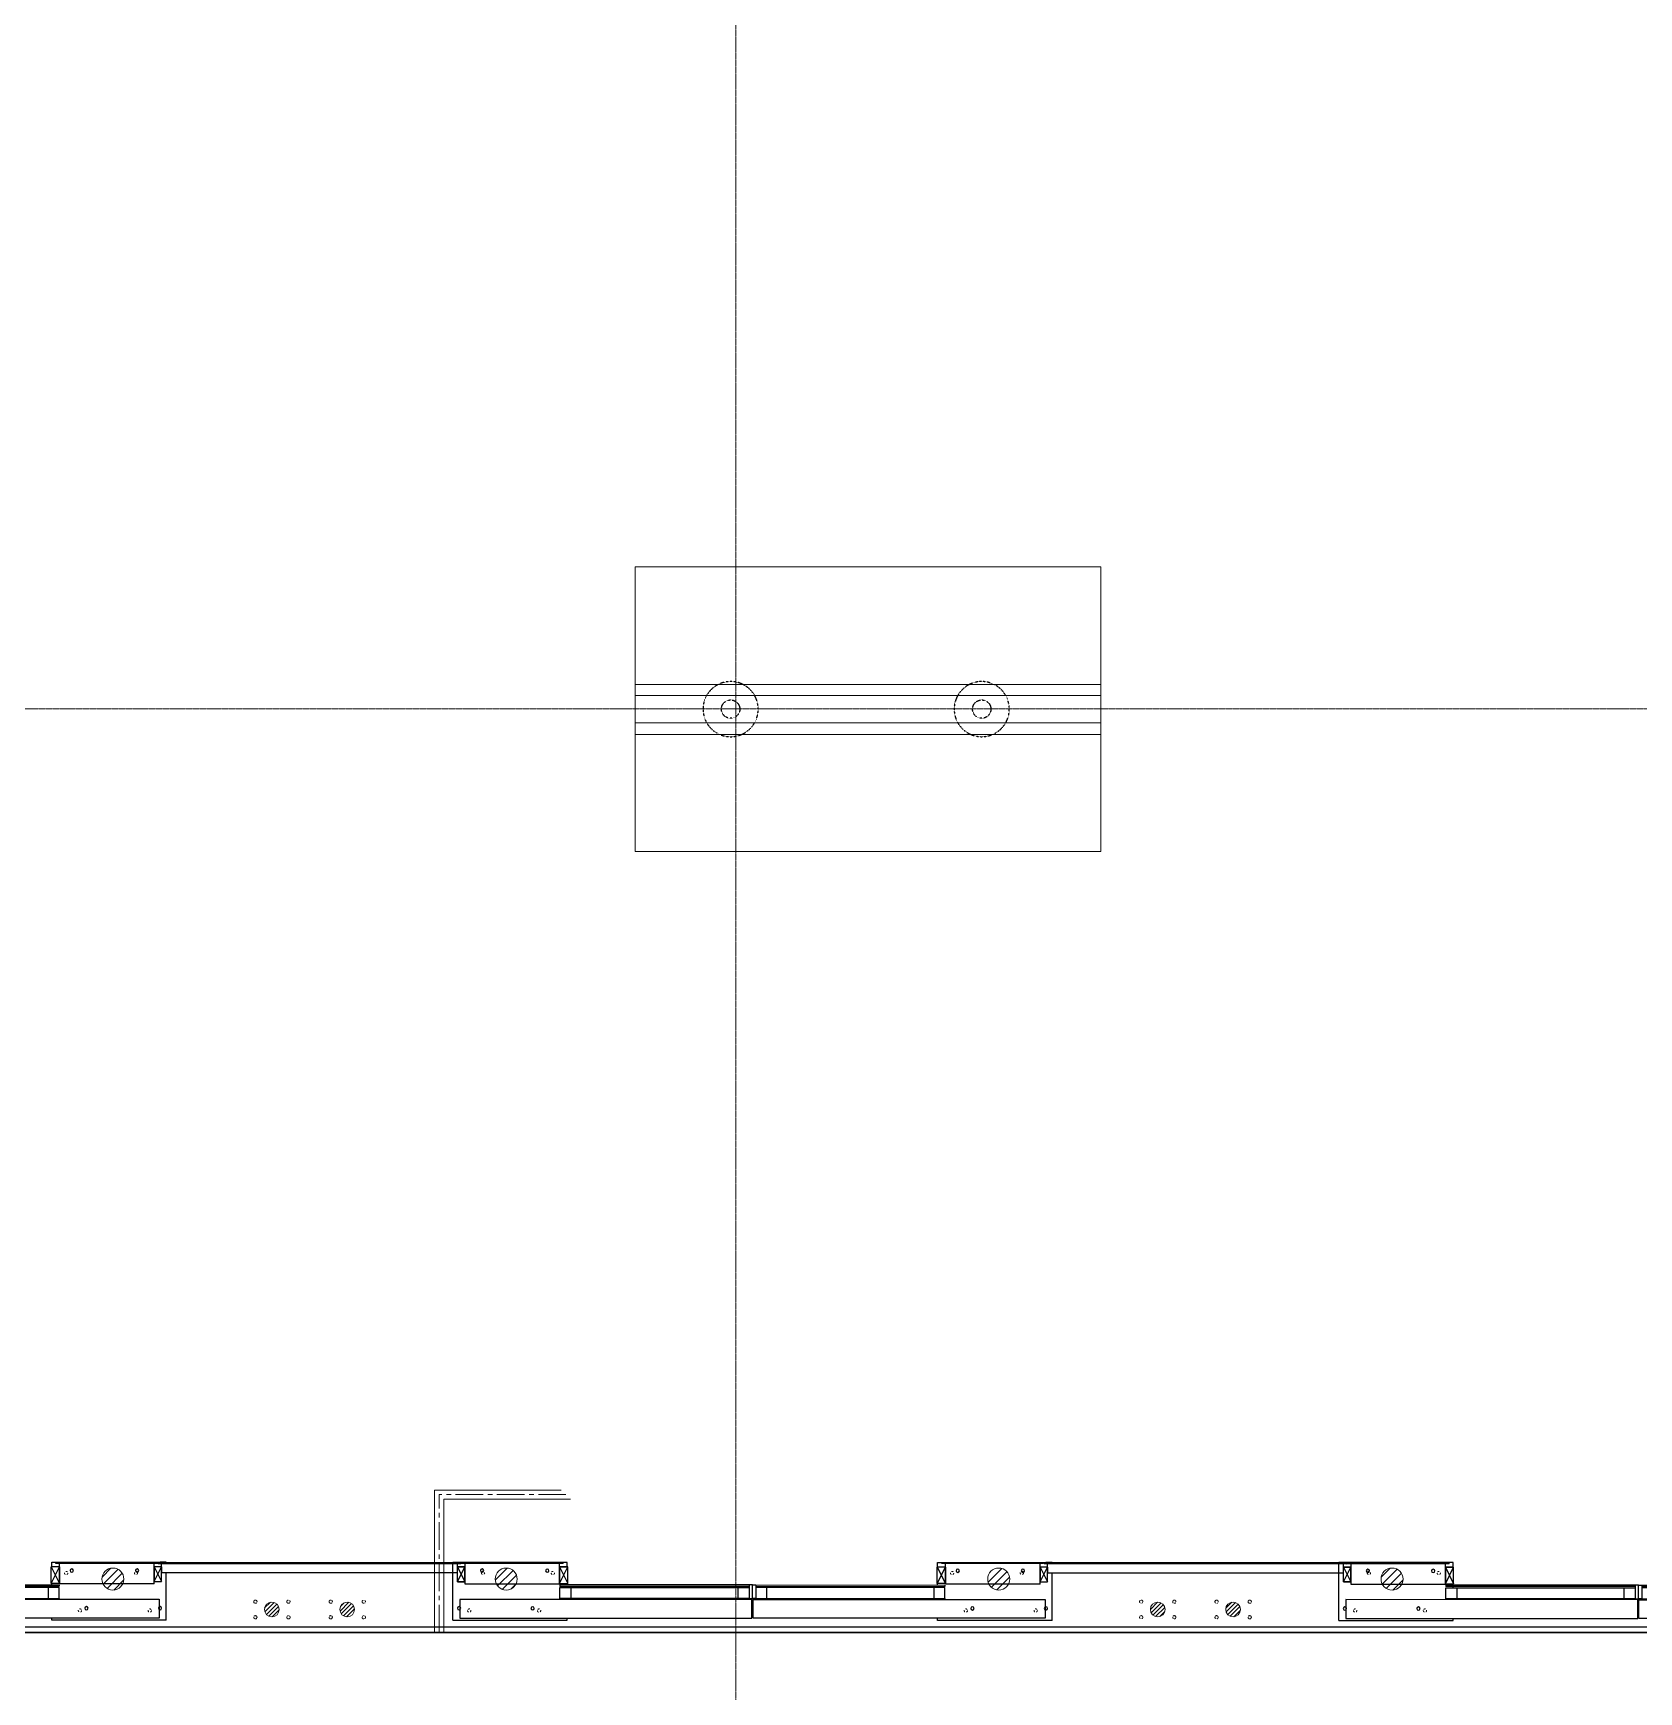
# Model space of a CAD drawing. Header units: millimetres. Extents: x -200069 to 184689, y -19972 to 101699.
# Drawn here: x 3676 to 12412, y -5348 to 3678 of the extents above; entities that cross this region are included whole.
import ezdxf

# ---------------------------------------------------------------- set-up
doc = ezdxf.new("R2010")
doc.units = ezdxf.units.MM
for name, pattern in [('CENTER', [50.8, 31.75, -6.35, 6.35, -6.35]), ('CENTER2', [1.125, 0.75, -0.125, 0.125, -0.125]), ('HIDDEN', [0.2, 0.1, -0.1]), ('X-45-STST-GRID$0$Grid Line', [9.5, 5, -1.5, 1.5, -1.5]), ('X-45-STST-PL-PF$0$Dash', [4, 2, -2])]:
    doc.linetypes.add(name, pattern=pattern)
doc.layers.get('Defpoints').update_dxf_attribs({"color": 6})
for name, color, linetype in [('AHM2_MODULE', 2, 'Continuous'), ('AHM_ANCRAGE', 7, 'Continuous'), ('AHM_MODULE', 7, 'Continuous'), ('AHM_VUE_PRINC', 7, 'Continuous'), ('ARC EDGE', 4, 'Continuous'), ('EIM', 5, 'Continuous'), ('RC EDGE', 2, 'Continuous'), ('X-45-STST-PL-PF$0$ARC_LIGHTING OVER HEAD', 8, 'Continuous')]:
    doc.layers.add(name, color=color, linetype=linetype)
for name, color, linetype, lineweight in [('PSD Anchor Hole', 7, 'Continuous', 15), ('PSD Exp.JT', 1, 'Continuous', 5), ('PSD ODS Pene Hole', 5, 'Continuous', 15), ('PSD Pene Hole', 9, 'Continuous', 15), ('X-45-STST-GRID$0$ARC_AXIS_LINE', 240, 'CENTER', 13), ('X-45-STST-PL-PF$0$ARC_FLOOR', 2, 'Continuous', 5), ('X-45-STST-PL-PF$0$ARC_FURNITURE', 152, 'Continuous', 9)]:
    doc.layers.add(name, color=color, linetype=linetype, lineweight=lineweight)

# ---------------------------------------------------------------- blocks, each defined once
blk = doc.blocks.new('X-45-STST-PL-PF$0$STREETLIGHT & BENCHES')
at = {"layer": 'X-45-STST-PL-PF$0$ARC_FURNITURE', "ltscale": 0.5}
for p, q in [((775, 1171.6), (-775, 1171.6)), ((-775, 1171.6), (-775, -1362.3)), ((-138.9, -1362.3), (-138.9, 1171.6)), ((-75, 1171.6), (-75, -992)), ((-75, 1171.6), (-75, -1362.3)), ((75, -992), (75, 1171.6)), ((75, -1362.3), (75, 1171.6)), ((134, 1171.6), (134, -1362.3)), ((775, 1171.6), (775, -1362.3)), ((-775, -1362.3), (775, -1362.3))]:
    blk.add_line(p, q, dxfattribs=at)
at = {"layer": 'X-45-STST-PL-PF$0$ARC_LIGHTING OVER HEAD', "linetype": 'X-45-STST-PL-PF$0$Dash', "ltscale": 0.5}
for centre in [(0, 652.3), (0, -713.9)]:
    blk.add_circle(centre, 50, dxfattribs=at)
for centre, start, end in [((0, 652.3), 150, 330), ((0, 652.3), 150, 330), ((0, 652.3), 330, 150), ((0, 652.3), 330, 150), ((0, -713.9), 30, 210), ((0, -713.9), 30, 210), ((0, -713.9), 210, 30), ((0, -713.9), 210, 30)]:
    blk.add_arc(centre, 150, start, end, dxfattribs=at)
blk = doc.blocks.new('PSD FDP hole1')
at = {"layer": 'PSD Pene Hole'}
h = blk.add_hatch(dxfattribs=at)
h.set_pattern_fill('ANSI31', color=8, scale=10)
h.set_pattern_definition([(45, (-2990203.302, -2087212.618), (-22.4506403, 22.4506403), [])])
h.paths.add_polyline_path([(-5.5, 13.7, -1), (-125.5, 13.7, -1)])
at = {"layer": 'PSD Pene Hole', "color": 240}
blk.add_circle((-65.5, 13.7), 60, dxfattribs=at)
blk = doc.blocks.new('PSD FDP AB1')
at = {"layer": 'PSD Anchor Hole', "linetype": 'HIDDEN', "ltscale": 100}
for centre in [(-3.3, 0), (376.7, 0), (71.7, -205), (451.7, -204.3)]:
    blk.add_circle(centre, 9, dxfattribs=at)
blk = doc.blocks.new('PSD ODS AB1')
at = {"layer": 'PSD Anchor Hole', "linetype": 'HIDDEN', "ltscale": 10}
for centre in [(0, 85), (180, 85), (0, 0), (180, 0)]:
    blk.add_circle(centre, 9, dxfattribs=at)
blk = doc.blocks.new('PSD ODS hole1')
at = {"layer": 'PSD ODS Pene Hole'}
h = blk.add_hatch(dxfattribs=at)
h.set_pattern_fill('ANSI31', color=8, scale=5)
h.set_pattern_definition([(45, (-2988796.991, -2149653.738), (-11.22532015, 11.22532015), [])])
h.paths.add_polyline_path([(-40, 0, -1), (40, 0, -1)])
at = {"layer": 'PSD ODS Pene Hole', "color": 240}
blk.add_circle((0, 0), 40, dxfattribs=at)
blk = doc.blocks.new('platform nosing')
at = {"layer": 'ARC EDGE', "color": 4, "flags": 128}
blk.add_lwpolyline([(0, -5025), (135000, -5025)], dxfattribs=at)
at = {"layer": 'PSD Exp.JT', "color": 1}
for p, q in [((73360, -5025), (73360, -4250)), ((74050, -4250), (73360, -4250)), ((74100, -4300), (73410, -4300)), ((73410, -5025), (73410, -4300))]:
    blk.add_line(p, q, dxfattribs=at)
at = {"layer": 'PSD Exp.JT', "color": 1, "linetype": 'CENTER2', "ltscale": 200}
for p in [(74075, -4275), (73385, -5025)]:
    blk.add_line(p, (73385, -4275), dxfattribs=at)
at = {"layer": 'RC EDGE', "color": 2, "flags": 128}
blk.add_lwpolyline([(-1250, -4995), (135000, -4995)], dxfattribs=at)
at = {"layer": 'PSD Anchor Hole', "color": 1, "rotation": 179.9999999999999}
for p in [(71807.7, -4906), (76627.7, -4906)]:
    blk.add_blockref('PSD FDP AB1', p, dxfattribs=at)
at = {"layer": 'PSD Anchor Hole', "color": 1, "xscale": -1, "rotation": 180}
for p in [(73552.3, -4906), (78372.3, -4906)]:
    blk.add_blockref('PSD FDP AB1', p, dxfattribs=at)
at = {"layer": 'PSD Anchor Hole', "color": 1}
for p in [(72385.3, -4942.6), (72795.3, -4942.6), (77205.3, -4942.6), (77615.3, -4942.6)]:
    blk.add_blockref('PSD ODS AB1', p, dxfattribs=at)
at = {"layer": 'PSD ODS Pene Hole', "color": 1}
for p in [(72475, -4900), (72885, -4900), (77295, -4900), (77705, -4900)]:
    blk.add_blockref('PSD ODS hole1', p, dxfattribs=at)
at = {"layer": 'PSD Pene Hole', "color": 1}
for p in [(71675.5, -4748.3), (73815.5, -4748.3), (76495.5, -4748.3), (78635.5, -4748.3)]:
    blk.add_blockref('PSD FDP hole1', p, dxfattribs=at)
blk = doc.blocks.new('type_a_droit_sym_NU')
at = {"layer": 'AHM2_MODULE'}
for p, q in [((204256.2, 275257.8), (202667.2, 275257.8)), ((202667.2, 275257.8), (202667.2, 275155.8)), ((204294.7, 275269.3), (203671.7, 275269.3)), ((203671.7, 275269.3), (203671.7, 275257.8)), ((204256.2, 275155.8), (204256.2, 275257.8)), ((204294.7, 275269.3), (204294.7, 275010.3)), ((202682.2, 275150.8), (202664.2, 275150.8)), ((202664.2, 275150.8), (202664.2, 275076.8)), ((202667.2, 275155.8), (204256.2, 275155.8)), ((202682.2, 275090.8), (202682.2, 275150.8)), ((202682.2, 275150.8), (202742.2, 275150.8)), ((202682.2, 275076.8), (202682.2, 275150.8)), ((202742.2, 275150.8), (202742.2, 275090.8)), ((202742.2, 275150.8), (203651.7, 275150.8)), ((203651.7, 275090.8), (203651.7, 275150.8)), ((203651.7, 275150.8), (203711.7, 275150.8)), ((203671.7, 275155.8), (203671.7, 275150.8)), ((203711.7, 275150.8), (203711.7, 275155.8)), ((203711.7, 275150.8), (203711.7, 275090.8)), ((204294.7, 275155.8), (204294.7, 275155.8)), ((202664.2, 275076.8), (202682.2, 275076.8)), ((203651.7, 275090.8), (202682.2, 275090.8)), ((202682.2, 275076.8), (202682.2, 275084.8)), ((202682.2, 275084.8), (203711.7, 275084.8)), ((202682.2, 275076.8), (203711.7, 275076.8)), ((203711.7, 275090.8), (203651.7, 275090.8)), ((203714.2, 275069.3), (203669.2, 275069.3)), ((203669.2, 275069.3), (203669.2, 274979.3)), ((203669.2, 275069.3), (203714.2, 274979.3)), ((203669.2, 274979.3), (203714.2, 275069.3)), ((203671.7, 275090.8), (203671.7, 275084.8)), ((203671.7, 275076.8), (203671.7, 275069.3)), ((203711.7, 275076.8), (203711.7, 275084.8)), ((203714.2, 275071.8), (203714.2, 274960.3)), ((204228.7, 275071.8), (203714.2, 275071.8)), ((203714.2, 274979.3), (203714.2, 275069.3)), ((204228.7, 275071.8), (204228.7, 274960.3)), ((204228.7, 274979.3), (204228.7, 275059.3)), ((204228.7, 275059.3), (204268.7, 275059.3)), ((204228.7, 275059.3), (204268.7, 274979.3)), ((204228.7, 274979.3), (204268.7, 275059.3)), ((204268.7, 275059.3), (204268.7, 274979.3)), ((205879.7, 274979.3), (205919.7, 275059.3)), ((205879.7, 275059.3), (205919.7, 274979.3)), ((205879.7, 275059.3), (205919.7, 275059.3)), ((205879.7, 275059.3), (205879.7, 274979.3)), ((205919.7, 275059.3), (205919.7, 274979.3)), ((203714.2, 274979.3), (203669.2, 274979.3)), ((203714.2, 274979.3), (203669.2, 274979.3)), ((203671.7, 274979.3), (203671.7, 274954.3)), ((203671.7, 274954.3), (204294.7, 274954.3)), ((203671.7, 274954.3), (203714.2, 274954.3)), ((203671.7, 274954.3), (203671.7, 274954.3)), ((203694, 274960.3), (203694, 274954.3)), ((204246.5, 274960.3), (203694, 274960.3)), ((204268.7, 274979.3), (204228.7, 274979.3)), ((204268.7, 274979.3), (204228.7, 274979.3)), ((204246.5, 274954.3), (204246.5, 274960.3)), ((204247.5, 274954.3), (204247.5, 274954.3)), ((204247.5, 274954.3), (204252, 274954.3)), ((205897.5, 274962.3), (204251, 274962.3)), ((204251, 274954.3), (204251, 274962.3)), ((204251, 274954.3), (205897.5, 274954.3)), ((204294.7, 274954.3), (204260.7, 274954.3)), ((204268.7, 274979.3), (204268.7, 275010.3)), ((204268.7, 275010.3), (204268.7, 274962.3)), ((204268.7, 275010.3), (205879.7, 275010.3)), ((204294.7, 274954.3), (204269.7, 274954.3)), ((204294.7, 274954.3), (204294.7, 274954.3)), ((205879.7, 275010.3), (205879.7, 274962.3)), ((205919.7, 274979.3), (205879.7, 274979.3)), ((205897.5, 274954.3), (205897.5, 274962.3))]:
    blk.add_line(p, q, dxfattribs=at)
at = {"layer": 'AHM_ANCRAGE', "ltscale": 0.1}
for centre in [(203860.7, 275204.3), (204260.7, 275204.3), (203780.7, 274999.3), (204135.7, 274999.3)]:
    blk.add_circle(centre, 9, dxfattribs=at)
blk = doc.blocks.new('type_a_gauche_sym_NU')
at = {"layer": 'AHM2_MODULE'}
for p, q in [((199536.8, 275254.5), (200159.8, 275254.5)), ((199536.8, 275254.5), (199536.8, 274939.5)), ((199575.3, 275141), (199575.3, 275243)), ((199575.3, 275243), (201164.3, 275243)), ((200159.8, 275254.5), (200159.8, 275243)), ((201164.3, 275243), (201164.3, 275141)), ((201164.3, 275141), (199575.3, 275141)), ((200119.8, 275136), (200119.8, 275141)), ((200179.8, 275136), (200119.8, 275136)), ((200119.8, 275136), (200119.8, 275076)), ((200159.8, 275141), (200159.8, 275136)), ((200179.8, 275076), (200179.8, 275136)), ((201089.3, 275136), (200179.8, 275136)), ((201149.3, 275136), (201089.3, 275136)), ((201089.3, 275136), (201089.3, 275076)), ((201149.3, 275076), (201149.3, 275136)), ((201149.3, 275136), (201167.3, 275136)), ((201149.3, 275062), (201149.3, 275136)), ((201167.3, 275136), (201167.3, 275062)), ((199562.8, 274964.5), (199602.8, 275044.5)), ((199602.8, 275044.5), (199562.8, 275044.5)), ((199562.8, 275044.5), (199602.8, 274964.5)), ((199562.8, 275044.5), (199562.8, 274964.5)), ((199602.8, 274945.5), (199602.8, 275057)), ((199602.8, 275057), (200117.3, 275057)), ((199602.8, 274964.5), (199602.8, 275044.5)), ((200117.3, 275057), (200117.3, 274945.5)), ((200117.3, 274964.5), (200117.3, 275054.5)), ((200117.3, 275054.5), (200162.3, 275054.5)), ((200117.3, 274964.5), (200162.3, 275054.5)), ((200117.3, 275054.5), (200162.3, 274964.5)), ((200119.8, 275076), (200179.8, 275076)), ((200119.8, 275062), (200119.8, 275070)), ((201149.3, 275070), (200119.8, 275070)), ((201149.3, 275062), (200119.8, 275062)), ((200159.8, 275076), (200159.8, 275070)), ((200159.8, 275062), (200159.8, 275054.5)), ((200162.3, 275054.5), (200162.3, 274964.5)), ((200179.8, 275076), (201149.3, 275076)), ((201149.3, 275062), (201149.3, 275070)), ((201167.3, 275062), (201149.3, 275062)), ((200159.8, 274939.5), (199536.8, 274939.5)), ((199536.8, 274939.5), (199536.8, 274939.5)), ((199536.8, 274939.5), (199570.8, 274939.5)), ((199536.8, 274939.5), (199561.8, 274939.5)), ((199562.8, 274964.5), (199602.8, 274964.5)), ((199584, 274939.5), (199579.5, 274939.5)), ((199584, 274939.5), (199584, 274945.5)), ((200137.5, 274945.5), (199584, 274945.5)), ((199584, 274939.5), (199584, 274939.5)), ((200117.3, 274964.5), (200162.3, 274964.5)), ((200162.3, 274964.5), (200117.3, 274964.5)), ((200159.8, 274939.5), (200117.3, 274939.5)), ((200137.5, 274945.5), (200137.5, 274939.5)), ((200159.8, 274964.5), (200159.8, 274939.5)), ((200159.8, 274939.5), (200159.8, 274939.5))]:
    blk.add_line(p, q, dxfattribs=at)
at = {"layer": 'AHM_ANCRAGE', "ltscale": 0.1}
for centre in [(199570.8, 275189.5), (199970.8, 275189.5), (199695.8, 274984.5), (200050.8, 274984.5)]:
    blk.add_circle(centre, 9, dxfattribs=at)
blk = doc.blocks.new('type_a_sym_NU')
at = {"layer": 'AHM_MODULE'}
for name, p in [('type_a_gauche_sym_NU', (477.5, 2518.8)), ('type_a_droit_sym_NU', (-1019.4, 2504))]:
    blk.add_blockref(name, p, dxfattribs=at)
blk = doc.blocks.new('platform 2')
at = {"layer": 'AHM_VUE_PRINC'}
for p, q in [((-30788.8, 74935.3), (18931.2, 74935.3)), ((18931.2, 74935.3), (-30788.8, 74935.3))]:
    blk.add_line(p, q, dxfattribs=at)
at = {"layer": 'AHM_MODULE', "xscale": -1, "rotation": 179.9857264227701}
for p in [(-199048.5, 352825.9), (-194228.5, 352824.7), (-189408.5, 352823.5)]:
    blk.add_blockref('type_a_sym_NU', p, dxfattribs=at)

msp = doc.modelspace()

# ---------------------------------------------------------------- linework, layer by layer
at = {"layer": 'X-45-STST-GRID$0$ARC_AXIS_LINE', "linetype": 'X-45-STST-GRID$0$Grid Line'}
for p, q in [((7500, -17971.5), (7500, 11143.3)), ((-90950.2, 0), (100848.1, 0))]:
    msp.add_line(p, q, dxfattribs=at)
at = {"layer": 'X-45-STST-PL-PF$0$ARC_FLOOR'}
msp.add_lwpolyline([(-68750, 3653.9), (-68750, -5025), (68750, -5025)], dxfattribs=at)

# ---------------------------------------------------------------- block references
at = {"rotation": 90}
msp.add_blockref('X-45-STST-PL-PF$0$STREETLIGHT & BENCHES', (8123.5, -0.7), dxfattribs=at)
at = {"layer": 'Defpoints'}
msp.add_blockref('platform nosing', (-67500, 0), dxfattribs=at)
at = {"layer": 'EIM'}
msp.add_blockref('platform 2', (242.9, -79960.3), dxfattribs=at)

doc.saveas('drawing.dxf')
